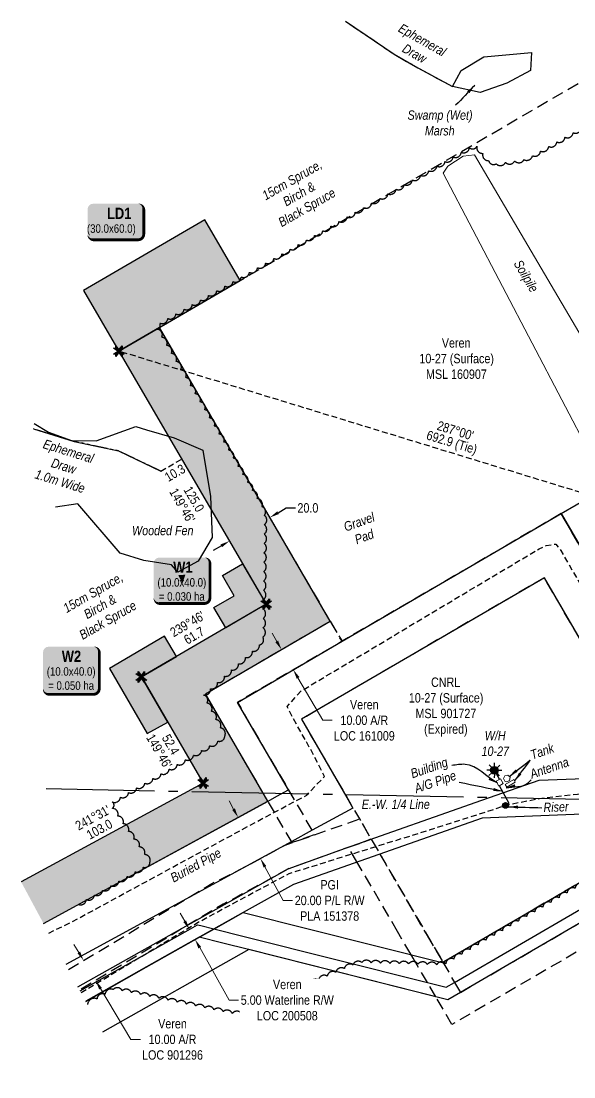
# Model space of a CAD drawing. Extents: x 407785 to 414058, y 6046536 to 6050431.
# Drawn here: x 408209 to 408799, y 6048665 to 6049791 of the extents above; entities that cross this region are included whole.
import ezdxf
from ezdxf.enums import TextEntityAlignment as Align

# ---------------------------------------------------------------- set-up
doc = ezdxf.new("R2010")
doc.units = 0
doc.header["$LTSCALE"] = 5
doc.header["$PDSIZE"] = 0.5
for name, pattern in [('0', [1, 1, 0]), ('foc-ACCESSROAD', [3.75, 2.5, -1.25]), ('foc-QUARTERLINE', [33, 25, -3, 2, -3]), ('foc-TIELINE', [1.875, 1.25, -0.625]), ('foc-TOPO-ephemeral', [6.25, 3.125, -0.625, 0.625, -0.625, 0.625, -0.625]), ('UG_PIPE', [1.875, 1.25, -0.625])]:
    doc.linetypes.add(name, pattern=pattern)
doc.layers.get('Defpoints').update_dxf_attribs({"color": 9})
for name, color, linetype in [('ABADATA-DRILL-T', 8, 'Continuous'), ('AS-FENCE', 48, 'foc-FENCE'), ('AS-PIPE-AG', 44, 'Continuous'), ('AS-PIPE-UG', 44, 'UG_PIPE'), ('AS-PIPE-UG-T', 44, 'Continuous'), ('AS-SYMBOL', 7, 'Continuous'), ('C-AR', 13, 'foc-ACCESSROAD'), ('C-RW', 13, 'Continuous'), ('C-WS', 13, 'foc-ACCESSROAD'), ('F-RW', 190, 'Continuous'), ('F-WS', 190, 'foc-ACCESSROAD'), ('L-BD', 7, 'Continuous'), ('L-BD1', 253, 'Continuous'), ('L-MON', 1, 'Continuous'), ('L-QSEC', 8, 'foc-QUARTERLINE'), ('L-SECQ', 8, 'foc-QUARTERLINE'), ('L-TIE', 7, 'foc-TIELINE'), ('P-PROPOSED', 10, 'Continuous'), ('P-PROPOSED-H', 21, 'Continuous'), ('P-TEMP-BLOCKS', 250, 'Continuous'), ('P-TEMP-H', 41, 'Continuous'), ('P-TEMP_LOG DECK', 46, 'Continuous'), ('P-TEMP_WORKSPACE', 46, 'Continuous'), ('P-TXT', 4, 'Continuous'), ('T-BUSH', 110, '0'), ('T-BUSH-T', 110, 'Continuous'), ('T-DRAW', 143, 'foc-TOPO-ephemeral'), ('T-TIE', 201, 'foc-TIELINE'), ('T-WATER-T', 170, 'Continuous'), ('WETLAND', 143, 'Continuous'), ('WETLAND-T', 146, 'Continuous')]:
    doc.layers.add(name, color=color, linetype=linetype)
for name, color, linetype, lineweight in [('AS-GENERAL', 48, 'Continuous', 18), ('C-AR-T', 13, 'Continuous', 9), ('C-RW-T', 13, 'Continuous', 9), ('F-RW-T', 190, 'Continuous', 9), ('F-WS-T', 190, 'Continuous', 9), ('T-TEXT', 48, 'Continuous', 18), ('T-TIE-T', 201, 'Continuous', 18)]:
    doc.layers.add(name, color=color, linetype=linetype, lineweight=lineweight)
doc.styles.add('80', font='ARIALN.TTF', dxfattribs={"height": 10})
doc.styles.add('80CG', font='ARIALN.TTF', dxfattribs={"height": 10})
doc.styles.add('80L', font='ARIALN.TTF', dxfattribs={"height": 10})
doc.styles.add('BOLD', font='ARIALNB.TTF')
doc.styles.add('foc-LtypeFont', font='ARIALN.TTF', dxfattribs={"height": 7.35})
doc.linetypes.add('foc-FENCE', pattern='A,10,-1,["X",foc-LtypeFont,S=0.2,R=0,X=-0.625,Y=-0.75],-1.24', length=12.24)
doc.linetypes.add('foc-TOPO-flowdirection-NOLINE', pattern='A,0,[">",foc-LtypeFont,S=0.3,R=0,X=0,Y=-0.945],-20,[">",foc-LtypeFont,S=0.3,R=0,X=0,Y=-0.945],0', length=20)
doc.dimstyles.new('Compass 5 000', dxfattribs={"dimscale": 5, "dimtxt": 9, "dimasz": 2, "dimexe": 0.2, "dimexo": 0.0625, "dimgap": 0.5, "dimtad": 0, "dimtih": 1, "dimtoh": 1, "dimzin": 0, "dimdsep": 46, "dimtxsty": '80CG', "dimcen": 0.1, "dimse1": 1, "dimse2": 1, "dimclrd": 256, "dimclrt": 256, "dimaunit": 1, "dimadec": 4, "dimazin": 0, "dimtfac": 0.06, "dimtofl": 0, "dimtmove": 0, "dimatfit": 1, "dimfxl": 0.2, "dimtolj": 1, "dimtzin": 0, "dimlwd": -1, "dimarcsym": 0})

# ---------------------------------------------------------------- blocks, each defined once
blk = doc.blocks.new('GAS')
h = blk.add_hatch(color=255)
h.dxf.hatch_style = 1
edge = h.paths.add_edge_path()
edge.add_arc((0, 0), 0.9, 0, 360)
for p, q in [((-0.81, 0), (-1.62, 0)), ((-0.57, 0.57), (-1.14, 1.14)), ((0, 0.81), (0, 1.62)), ((0.57, 0.57), (1.14, 1.14)), ((1.62, 0), (0.81, 0)), ((-0.57, -0.57), (-1.14, -1.14)), ((0, -0.81), (0, -1.62)), ((1.14, -1.14), (0.57, -0.57))]:
    blk.add_line(p, q)
blk.add_circle((0, 0), 0.8)
blk = doc.blocks.new('*D118')
at = {"layer": 'C-AR-T', "transparency": 16777216}
for p, q in [((408383.3, 6048830.9), (408378.4, 6048839.6)), ((408399.2, 6048802.7), (408430.8, 6048746.7)), ((408430.8, 6048746.7), (408440.8, 6048746.7))]:
    blk.add_line(p, q, dxfattribs=at)
for points in [[(408384.7, 6048831.7), (408381.8, 6048830), (408388.2, 6048822.2)], [(408400.7, 6048803.5), (408397.8, 6048801.8), (408394.3, 6048811.4)]]:
    blk.add_solid(points, dxfattribs=at)
at = {"layer": 'Defpoints', "color": 0, "transparency": 16777216}
for p in [(408388.2, 6048822.2), (408308.1, 6048776.9), (408314.2, 6048766.1)]:
    blk.add_point(p, dxfattribs=at)
at = {"layer": 'C-AR-T', "transparency": 16777216, "insert": (408492.7, 6048746.7), "char_height": 10, "attachment_point": 5, "style": '80CG', "bg_fill": 3, "box_fill_scale": 1.1, "bg_fill_color": 256, "bg_fill_true_color": 13158600, "bg_fill_transparency": 0}
blk.add_mtext('\\A1;Veren\\P5.00 Waterline R/W\\PLOC 200508', dxfattribs=at)
blk = doc.blocks.new('*D119')
at = {"layer": 'C-AR-T', "transparency": 16777216}
for p, q in [((408270.2, 6048797.6), (408265, 6048806.2)), ((408293.3, 6048759), (408325.9, 6048704.8)), ((408325.9, 6048704.8), (408335.9, 6048704.8))]:
    blk.add_line(p, q, dxfattribs=at)
for points in [[(408271.6, 6048798.4), (408268.8, 6048796.7), (408275.3, 6048789)], [(408294.8, 6048759.9), (408291.9, 6048758.1), (408288.2, 6048767.6)]]:
    blk.add_solid(points, dxfattribs=at)
at = {"layer": 'Defpoints', "color": 0, "transparency": 16777216}
for p in [(408321.5, 6048816.7), (408334.4, 6048795.3), (408275.3, 6048789)]:
    blk.add_point(p, dxfattribs=at)
at = {"layer": 'C-AR-T', "transparency": 16777216, "insert": (408370.2, 6048704.8), "char_height": 10, "attachment_point": 5, "style": '80CG', "bg_fill": 3, "box_fill_scale": 1.1, "bg_fill_color": 256, "bg_fill_true_color": 13158600, "bg_fill_transparency": 0}
blk.add_mtext('\\A1;Veren\\P10.00 A/R\\PLOC 901296', dxfattribs=at)
blk = doc.blocks.new('*D120')
at = {"layer": 'Defpoints', "color": 0, "transparency": 16777216}
for p in [(408383.8, 6049416.8), (408340.6, 6049391.6), (408474.2, 6049261.6)]:
    blk.add_point(p, dxfattribs=at)
at = {"layer": 'P-TXT', "transparency": 16777216}
for p, q in [((408482.8, 6049266.6), (408491.5, 6049271.7)), ((408491.5, 6049271.7), (408501.5, 6049271.7)), ((408422.4, 6049231.4), (408413.7, 6049226.4))]:
    blk.add_line(p, q, dxfattribs=at)
for points in [[(408482, 6049268.1), (408483.7, 6049265.2), (408474.2, 6049261.6)], [(408421.5, 6049232.8), (408423.2, 6049230), (408431, 6049236.4)]]:
    blk.add_solid(points, dxfattribs=at)
at = {"layer": 'P-TXT', "transparency": 16777216, "insert": (408514.7, 6049271.7), "char_height": 10, "attachment_point": 5, "style": '80CG'}
blk.add_mtext('\\A1;20.0', dxfattribs=at)
blk = doc.blocks.new('*D125')
at = {"layer": 'Defpoints', "color": 0, "transparency": 16777216}
for p in [(408758.9, 6048845.6), (408841.3, 6048850.2), (408777.8, 6048813.2)]:
    blk.add_point(p, dxfattribs=at)
at = {"layer": 'F-RW-T', "transparency": 16777216}
for p, q in [((408817.4, 6048891.2), (408812.4, 6048899.9)), ((408846.3, 6048841.5), (408860.7, 6048816.8)), ((408860.7, 6048816.8), (408870.7, 6048816.8))]:
    blk.add_line(p, q, dxfattribs=at)
for points in [[(408818.9, 6048892.1), (408816, 6048890.4), (408822.5, 6048882.6)], [(408847.8, 6048842.4), (408844.9, 6048840.7), (408841.3, 6048850.2)]]:
    blk.add_solid(points, dxfattribs=at)
at = {"layer": 'F-RW-T', "transparency": 16777216, "insert": (408909.8, 6048816.8), "char_height": 10, "attachment_point": 5, "style": '80CG'}
blk.add_mtext('\\A1;PGI\\P15.00 P/L R/W\\PPLA 190452\\P(Expired)', dxfattribs=at)
blk = doc.blocks.new('*D126')
at = {"layer": 'Defpoints', "color": 0, "linetype": 'Continuous', "transparency": 16777216}
for p in [(408440.2, 6048941.6), (408429, 6048935.5), (408452.9, 6048891.6)]:
    blk.add_point(p, dxfattribs=at)
at = {"layer": 'F-RW-T', "transparency": 16777216}
for p, q in [((408435.4, 6048950.4), (408430.6, 6048959.2)), ((408468.8, 6048888.9), (408488.4, 6048853)), ((408488.4, 6048853), (408498.4, 6048853))]:
    blk.add_line(p, q, dxfattribs=at)
at = {"layer": 'F-RW-T', "linetype": 'Continuous', "transparency": 16777216}
for points in [[(408436.8, 6048951.2), (408433.9, 6048949.6), (408440.2, 6048941.6)], [(408470.3, 6048889.7), (408467.4, 6048888.1), (408464.1, 6048897.7)]]:
    blk.add_solid(points, dxfattribs=at)
at = {"layer": 'F-RW-T', "linetype": 'Continuous', "transparency": 16777216, "insert": (408537.9, 6048853), "char_height": 10, "attachment_point": 5, "style": '80CG'}
blk.add_mtext('\\A1;PGI\\P20.00 P/L R/W\\PPLA 151378', dxfattribs=at)
blk = doc.blocks.new('RISER')
h = blk.add_hatch(color=255)
h.dxf.hatch_style = 1
edge = h.paths.add_edge_path()
edge.add_arc((0, 0), 0.7, 0, 360)
blk.add_hatch(color=48).paths.add_polyline_path([(0.58, -0.15), (-0.58, -0.15, 0.774597)])
at = {"color": 48}
blk.add_line((-0.58, -0.15), (0.58, -0.15), dxfattribs=at)
blk.add_circle((0, 0), 0.6, dxfattribs=at)
blk = doc.blocks.new('*D130')
at = {"layer": 'C-AR-T', "transparency": 16777216}
for p, q in [((408481.5, 6049129.4), (408476.5, 6049138)), ((408504.1, 6049090.5), (408530.5, 6049045.2)), ((408530.5, 6049045.2), (408540.5, 6049045.2))]:
    blk.add_line(p, q, dxfattribs=at)
for points in [[(408482.9, 6049130.2), (408480, 6049128.5), (408486.5, 6049120.7)], [(408505.6, 6049091.3), (408502.7, 6049089.6), (408499.1, 6049099.1)]]:
    blk.add_solid(points, dxfattribs=at)
at = {"layer": 'Defpoints', "color": 0, "transparency": 16777216}
for p in [(408486.5, 6049120.7), (408457.5, 6049103.8), (408470.1, 6049082.2)]:
    blk.add_point(p, dxfattribs=at)
at = {"layer": 'C-AR-T', "transparency": 16777216, "insert": (408574.9, 6049045.2), "char_height": 10, "attachment_point": 5, "style": '80CG'}
blk.add_mtext('\\A1;Veren\\P10.00 A/R\\PLOC 161009', dxfattribs=at)
blk = doc.blocks.new('*U71')
h = blk.add_hatch(color=191)
edge = h.paths.add_edge_path()
edge.add_line((-24, -30.5), (24, -30.5))
edge.add_arc((24, -24.5), 6, 270, 360)
edge.add_line((30, -24.5), (30, 12.5))
edge.add_arc((24, 12.5), 6, 0, 90)
edge.add_line((24, 18.5), (-24, 18.5))
edge.add_arc((-24, 12.5), 6, 90, 180)
edge.add_line((-30, 12.5), (-30, -24.5))
edge.add_arc((-24, -24.5), 6, 180, 270)
at = {"color": 250, "flags": 128}
blk.add_lwpolyline([(-24, -30.5, 3, 3, 0), (24, -30.5, 3, 3, 0.414214), (30, -24.5, 3, 3, 0), (30, 12.5, 3, 0, 0.414214), (24, 18.5, 0, 0, 0), (-24, 18.5, 0, 0, 0.414214), (-30, 12.5, 0, 0, 0), (-30, -24.5, 0, 3, 0.414214)], format="xyseb", close=True, dxfattribs=at)
at = {"flags": 128}
blk.add_lwpolyline([(0.6, -9.3, 0, 7.5, 0), (0, 0, 0, 0, 0)], format="xyseb", dxfattribs=at)
at = {"color": 250}
for tag, p, height, style in [('TEMP_AREA_W1_001', (-9.2, 2.2), 12, 'BOLD'), ('ENTER_TEXT_001', (-30.7, -12.5), 9, '80')]:
    blk.add_attdef(tag, p, '', height=height, dxfattribs=dict(at, style=style))
blk = doc.blocks.new('*U84')
h = blk.add_hatch(color=191)
edge = h.paths.add_edge_path()
edge.add_line((-24, -32.3), (24, -32.3))
edge.add_arc((24, -26.3), 6, 270, 360)
edge.add_line((30, -26.3), (30, 12.5))
edge.add_arc((24, 12.5), 6, 0, 90)
edge.add_line((24, 18.5), (-24, 18.5))
edge.add_arc((-24, 12.5), 6, 90, 180)
edge.add_line((-30, 12.5), (-30, -26.3))
edge.add_arc((-24, -26.3), 6, 180, 270)
at = {"color": 250, "flags": 128}
blk.add_lwpolyline([(-24, -32.3, 3, 3, 0), (24, -32.3, 3, 3, 0.414214), (30, -26.3, 3, 3, 0), (30, 12.5, 3, 0, 0.414214), (24, 18.5, 0, 0, 0), (-24, 18.5, 0, 0, 0.414214), (-30, 12.5, 0, 0, 0), (-30, -26.3, 0, 3, 0.414214)], format="xyseb", close=True, dxfattribs=at)
at = {"flags": 128}
blk.add_lwpolyline([(21.9, -8.4, 0, 7.5, 0), (0, 0, 0, 0, 0)], format="xyseb", dxfattribs=at)
at = {"color": 250}
for tag, p, height, style in [('TEMP_AREA_W1_001', (-9.2, 2.2), 12, 'BOLD'), ('ENTER_TEXT_001', (-30.7, -12.5), 9, '80')]:
    blk.add_attdef(tag, p, '', height=height, dxfattribs=dict(at, style=style))
blk = doc.blocks.new('TEMP')
h = blk.add_hatch(color=255)
h.dxf.hatch_style = 1
h.paths.add_polyline_path([(0, 0.25), (-0.67, 1.15), (-0.67, 0.67), (-1.15, 0.67), (-0.25, 0), (-1.15, -0.67), (-0.67, -0.67), (-0.67, -1.15), (0, -0.25), (0.67, -1.15), (0.67, -0.67), (1.15, -0.67), (0.25, 0), (1.15, 0.67), (0.67, 0.67), (0.67, 1.15)])
h.paths.add_polyline_path([(0.57, 0.85), (0.57, 0.57), (0.85, 0.57), (0.08, 0), (0.85, -0.57), (0.57, -0.57), (0.57, -0.85), (0, -0.08), (-0.57, -0.85), (-0.57, -0.57), (-0.85, -0.57), (-0.08, 0), (-0.85, 0.57), (-0.57, 0.57), (-0.57, 0.85), (0, 0.08)], flags=16)
h = blk.add_hatch(color=1)
h.dxf.hatch_style = 1
h.paths.add_polyline_path([(0, 0.08), (-0.57, 0.85), (-0.57, 0.57), (-0.85, 0.57), (-0.08, 0), (-0.85, -0.57), (-0.57, -0.57), (-0.57, -0.85), (0, -0.08), (0.57, -0.85), (0.57, -0.57), (0.85, -0.57), (0.08, 0), (0.85, 0.57), (0.57, 0.57), (0.57, 0.85)])
at = {"color": 1}
for p, q in [((-0.08, 0), (0.08, 0)), ((0, 0.08), (0, -0.08))]:
    blk.add_line(p, q, dxfattribs=at)
at = {"color": 255, "flags": 128}
blk.add_lwpolyline([(-0.25, 0), (-1.15, 0.67), (-0.67, 0.67), (-0.67, 1.15), (0, 0.25), (0.67, 1.15), (0.67, 0.67), (1.15, 0.67), (0.25, 0), (1.15, -0.67), (0.67, -0.67), (0.67, -1.15), (0, -0.25), (-0.67, -1.15), (-0.67, -0.67), (-1.15, -0.67)], close=True, dxfattribs=at)
at = {"color": 1, "flags": 128}
blk.add_lwpolyline([(-0.08, 0), (-0.85, 0.57), (-0.57, 0.57), (-0.57, 0.85), (0, 0.08), (0.57, 0.85), (0.57, 0.57), (0.85, 0.57), (0.08, 0), (0.85, -0.57), (0.57, -0.57), (0.57, -0.85), (0, -0.08), (-0.57, -0.85), (-0.57, -0.57), (-0.85, -0.57)], close=True, dxfattribs=at)
blk = doc.blocks.new('*U83')
h = blk.add_hatch(color=191)
edge = h.paths.add_edge_path()
edge.add_line((-24, -20), (24, -20))
edge.add_arc((24, -14), 6, 270, 360)
edge.add_line((30, -14), (30, 12.5))
edge.add_arc((24, 12.5), 6, 0, 90)
edge.add_line((24, 18.5), (-24, 18.5))
edge.add_arc((-24, 12.5), 6, 90, 180)
edge.add_line((-30, 12.5), (-30, -14))
edge.add_arc((-24, -14), 6, 180, 270)
at = {"color": 250, "flags": 128}
blk.add_lwpolyline([(-24, -20, 3, 3, 0), (24, -20, 3, 3, 0.414214), (30, -14, 3, 3, 0), (30, 12.5, 3, 0, 0.414214), (24, 18.5, 0, 0, 0), (-24, 18.5, 0, 0, 0.414214), (-30, 12.5, 0, 0, 0), (-30, -14, 0, 3, 0.414214)], format="xyseb", close=True, dxfattribs=at)
at = {"flags": 128}
blk.add_lwpolyline([(21.7, -13, 0, 7.5, 0), (0, 0, 0, 0, 0)], format="xyseb", dxfattribs=at)
at = {"color": 250}
for tag, p, height, style in [('TEMP_AREA_W1_001', (-9.2, 2.2), 12, 'BOLD'), ('ENTER_TEXT_001', (-30.7, -12.5), 9, '80')]:
    blk.add_attdef(tag, p, '', height=height, dxfattribs=dict(at, style=style))

msp = doc.modelspace()

# ---------------------------------------------------------------- hatches: boundary and pattern name
at = {"layer": 'P-PROPOSED-H'}
h = msp.add_hatch(color=256, dxfattribs=at)
h.dxf.hatch_style = 1
h.paths.add_polyline_path([(408208.626, 6048872.884), (408232.475, 6048828.532), (408472.014, 6048958.919), (408405.307, 6049073.416), (408538.574, 6049151.06), (408356.168, 6049464.141), (408312.985, 6049438.982), (408470.231, 6049169.084), (408336.964, 6049091.441), (408402.893, 6048978.279)])
at = {"layer": 'P-TEMP-H'}
h = msp.add_hatch(color=256, dxfattribs=at)
h.dxf.hatch_style = 1
h.paths.add_polyline_path([(408312.985, 6049438.982), (408442.535, 6049514.46), (408404.796, 6049579.235), (408275.246, 6049503.757)])
h = msp.add_hatch(color=256, dxfattribs=at)
h.dxf.hatch_style = 1
h.paths.add_polyline_path([(408445.072, 6049212.268), (408470.231, 6049169.084), (408427.048, 6049143.925), (408414.468, 6049165.517), (408436.06, 6049178.096), (408423.48, 6049199.688)])
h = msp.add_hatch(color=256, dxfattribs=at)
h.dxf.hatch_style = 1
h.paths.add_polyline_path([(408374.326, 6049113.208), (408361.746, 6049134.8), (408302.792, 6049100.453), (408343.162, 6049031.162), (408365.137, 6049043.084), (408336.964, 6049091.441)])

# ---------------------------------------------------------------- linework, layer by layer
at = {"layer": 'AS-GENERAL', "flags": 128}
for points in [[(408838.779, 6049311.161), (408817.367, 6049326.477), (408659.164, 6049629.024), (408663.937, 6049636.491), (408680.256, 6049646.966), (408692.471, 6049648.547), (408878.372, 6049332.457), (408876.299, 6049326.297), (408869.979, 6049319.16), (408846.697, 6049309.594)], [(408726.891, 6048979.668), (408724.706, 6048980.408), (408723.385, 6048983.15), (408724.746, 6048985.988), (408727.946, 6048986.668), (408730.4, 6048984.51), (408729.972, 6048981.132)], [(408734.448, 6048981.916), (408725.387, 6048976.76), (408727.085, 6048973.875), (408735.974, 6048979.03)]]:
    msp.add_lwpolyline(points, close=True, dxfattribs=at)
msp.add_lwpolyline([(408718.516, 6048974.985), (408715.52, 6048980.343), (408720.224, 6048982.893), (408723.134, 6048977.607), (408718.516, 6048974.985)], dxfattribs=at)
at = {"layer": 'AS-PIPE-AG', "flags": 128}
for points in [[(408719.155, 6048982.296), (408713.843, 6048991.823)], [(408726.418, 6048954.9), (408729.627, 6048956.535), (408719.175, 6048975.405)]]:
    msp.add_lwpolyline(points, dxfattribs=at)
at = {"layer": 'AS-PIPE-UG', "flags": 128}
for points in [[(408238.09, 6048818.218), (408262.449, 6048829.872), (408384.843, 6048896.426), (408469.746, 6048942.29), (408513.511, 6048965.467), (408532.43, 6048985.409), (408519.222, 6049011.202), (408502.612, 6049040.801), (408492.438, 6049059.807), (408507.508, 6049076.611), (408613.609, 6049139.892), (408761.594, 6049228.125), (408769.149, 6049231.514), (408779.203, 6049233.237), (408784.496, 6049226.297), (408804.223, 6049192.415), (408829.494, 6049147.599), (408842.524, 6049121.877), (408861.586, 6049087.256), (408877.264, 6049057.812), (408892.239, 6049031.587), (408910.68, 6049025.947), (408947.929, 6049020.51), (408993.384, 6049015.679), (409054.952, 6049004.902), (409119.38, 6048991.368), (409187.439, 6048978.654), (409232.791, 6048969.489), (409300.508, 6048956.182), (409361.46, 6048944.935), (409432.656, 6048935.567), (409489.182, 6048922.484), (409535.128, 6048911.098), (409596.072, 6048905.367)], [(409386.347, 6048885.953), (408930.624, 6048967.652), (408887.237, 6048974.854), (408865.063, 6048972.312), (408802.468, 6048966.164), (408761.812, 6048961.416), (408725.527, 6048954.343)], [(408272.663, 6048754.706), (408398.045, 6048830.056), (408494.575, 6048881.784), (408644.355, 6048928.292), (408725.527, 6048954.343)]]:
    msp.add_lwpolyline(points, dxfattribs=at)
at = {"layer": 'C-AR', "flags": 128}
msp.add_lwpolyline([(408497.777, 6048914.699), (408405.307, 6049073.416), (408538.574, 6049151.06), (408551.154, 6049129.468), (408439.478, 6049064.404), (408521.787, 6048923.128)], close=True, dxfattribs=at)
msp.add_lwpolyline([(408259.243, 6048779.358), (408386.06, 6048855.418), (408412.323, 6048871.17), (408437.491, 6048883.416), (408490.594, 6048912.149), (408569.775, 6048939.945), (408575.179, 6048930.676), (408581.905, 6048918.239), (408581.905, 6048918.239), (408581.915, 6048918.244), (408493.592, 6048886.717), (408434.536, 6048854.188), (408424.239, 6048849.178), (408401.11, 6048835.306), (408271.201, 6048757.391)], dxfattribs=at)
at = {"layer": 'C-AR'}
msp.add_lwpolyline([(409631.789, 6048734.267), (409578.745, 6048744.741), (409583.272, 6048769.33), (409268.18, 6048827.094), (408946.934, 6048882.668), (408668.387, 6048720.706), (408651.073, 6048750.355), (408642.245, 6048765.444), (408626.963, 6048791.594), (408624.573, 6048795.683), (408610.483, 6048819.796), (408566.947, 6048894.305), (408557.892, 6048909.801), (408582.339, 6048918.393), (408591.563, 6048902.571), (408641.938, 6048815.475), (408658.774, 6048787.277), (408671.074, 6048765.665), (408677.381, 6048754.86), (408942.295, 6048908.905), (409045.341, 6048891.131), (409272.555, 6048851.711), (409640.879, 6048783.333)], dxfattribs=at)
at = {"layer": 'C-RW'}
for points in [[(408271.705, 6048756.465), (408389.286, 6048822.884), (408396.905, 6048827.189), (408400.325, 6048826.327), (408414.481, 6048822.766), (408446.783, 6048814.636), (408642.241, 6048765.448), (408662.098, 6048760.451), (408671.07, 6048765.667), (408939.937, 6048921.992), (409038.059, 6048905), (409274.749, 6048864.017), (409643.155, 6048795.622)], [(409640.879, 6048783.336), (409272.551, 6048851.715), (409046.263, 6048890.902), (408942.29, 6048908.909), (408677.379, 6048754.855), (408664.046, 6048747.103), (408651.071, 6048750.366), (408451.413, 6048800.579), (408423.923, 6048807.503), (408398.699, 6048813.851), (408342.457, 6048782.08), (408277.68, 6048745.489)]]:
    msp.add_lwpolyline(points, dxfattribs=at)
at = {"layer": 'C-WS', "flags": 128}
msp.add_lwpolyline([(408784.947, 6049265.68), (408551.154, 6049129.468), (408356.168, 6049464.141), (408864.656, 6049760.394), (409213.716, 6049457.896), (409471.358, 6049054.014), (409422.427, 6048954.505), (409399.674, 6048954.951), (409294.625, 6048974.382), (408916.59, 6049039.728)], close=True, dxfattribs=at)
at = {"layer": 'F-RW'}
for points in [[(408916.59, 6049039.728), (408784.944, 6049265.665), (408816.841, 6049284.234)], [(408232.475, 6048828.532), (408472.259, 6048959.059), (408481.677, 6048964.172), (408494.096, 6048970.983), (408439.454, 6049064.347), (408551.154, 6049129.468), (408784.941, 6049265.641), (408916.59, 6049039.728), (409294.625, 6048974.382), (409399.674, 6048954.951), (409663.613, 6048906.058)], [(409654.531, 6048857.03), (409285.982, 6048925.451), (409137.349, 6048951.159), (408926.85, 6048987.613), (408884.795, 6048994.892), (408767.123, 6049197.233), (408507.809, 6049046.428), (408556.267, 6048962.689), (408562.784, 6048951.445), (408519.391, 6048927.825), (408497.519, 6048915.919), (408256.365, 6048784.645)], [(408269.314, 6048760.857), (408366.587, 6048815.804), (408493.592, 6048886.717), (408554.708, 6048908.689), (408700.485, 6048959.886), (408761.488, 6048981.327), (408857.526, 6048985.02), (408926.648, 6048987.679), (409137.149, 6048951.222), (409285.78, 6048925.516), (409654.536, 6048857.056)], [(409647.694, 6048820.124), (409279.221, 6048888.282), (408924.094, 6048949.672), (408924.094, 6048949.672), (408700.804, 6048940.92), (408499.386, 6048870.212), (408499.386, 6048870.212), (408445.68, 6048840.272), (408342.45, 6048782.077), (408277.68, 6048745.489)], [(408277.729, 6048745.399), (408342.117, 6048781.77), (408398.359, 6048813.541), (408414.14, 6048822.455), (408445.68, 6048840.272), (408658.072, 6048786.868), (408917.386, 6048937.673)], [(408942.295, 6048908.905), (408677.381, 6048754.86), (408664.046, 6048747.103), (408664.046, 6048747.103), (408451.557, 6048800.543), (408295.652, 6048712.474)]]:
    msp.add_lwpolyline(points, dxfattribs=at)
at = {"layer": 'F-WS', "flags": 128}
msp.add_lwpolyline([(408766.896, 6049197.34), (408507.779, 6049046.295), (408658.774, 6048787.277), (408917.869, 6048938.248)], close=True, dxfattribs=at)
at = {"layer": 'L-SECQ'}
msp.add_line((409670.608, 6048943.819), (408235.288, 6048971.963), dxfattribs=at)
at = {"layer": 'L-TIE', "flags": 128}
msp.add_lwpolyline([(409684.62, 6049019.458), (408312.985, 6049438.982)], dxfattribs=at)
at = {"layer": 'P-PROPOSED', "flags": 128}
msp.add_lwpolyline([(408232.475, 6048828.532), (408472.014, 6048958.919), (408405.307, 6049073.416), (408538.574, 6049151.06), (408356.168, 6049464.141), (408312.985, 6049438.982), (408470.231, 6049169.084), (408336.964, 6049091.441), (408402.893, 6048978.279), (408208.626, 6048872.884)], dxfattribs=at)
at = {"layer": 'P-TEMP_LOG DECK', "flags": 128}
msp.add_lwpolyline([(408312.985, 6049438.982), (408442.535, 6049514.46), (408404.796, 6049579.235), (408275.246, 6049503.757)], close=True, dxfattribs=at)
at = {"layer": 'P-TEMP_WORKSPACE', "flags": 128}
for points in [[(408445.072, 6049212.268), (408470.231, 6049169.084), (408427.048, 6049143.925), (408414.468, 6049165.517), (408436.06, 6049178.096), (408423.48, 6049199.688)], [(408374.326, 6049113.208), (408361.746, 6049134.8), (408302.792, 6049100.453), (408343.162, 6049031.162), (408365.137, 6049043.084), (408336.964, 6049091.441)]]:
    msp.add_lwpolyline(points, close=True, dxfattribs=at)
at = {"layer": 'T-BUSH', "flags": 128}
for points in [[(408269.582, 6048848.947, 0.52056705), (408278.271, 6048853.887, 0.52056705), (408286.96, 6048858.828, 0.52056705), (408295.65, 6048863.768, 0.52056705), (408304.339, 6048868.709, 0.52056705), (408313.028, 6048873.649, 0.52056705), (408321.718, 6048878.59, 0.52056705), (408330.407, 6048883.53, 0.52056705), (408339.096, 6048888.471, 0.52056705), (408346.095, 6048893.793, 0.52056705), (408340.376, 6048901.992, 0.52056705), (408334.658, 6048910.191, 0.52056705), (408328.94, 6048918.389, 0.52056705), (408323.222, 6048926.588, 0.52056705), (408317.504, 6048934.786, 0.52056705), (408311.786, 6048942.985, 0.52056705), (408306.068, 6048951.183, 0.52056705), (408305.982, 6048958.126, 0.52056705), (408314.641, 6048963.118, 0.52056705), (408323.301, 6048968.111, 0.52056705), (408331.96, 6048973.104, 0.52056705), (408340.62, 6048978.096, 0.52056705), (408349.279, 6048983.089, 0.52056705), (408357.938, 6048988.082, 0.52056705), (408366.598, 6048993.074, 0.52056705), (408375.257, 6048998.067, 0.52056705), (408383.917, 6049003.06, 0.52056705), (408392.576, 6049008.052, 0.52056705), (408401.236, 6049013.045, 0.52056705), (408409.895, 6049018.038, 0.52056705), (408418.555, 6049023.03, 0.52056705), (408425.938, 6049028.385, 0.52056705), (408421.197, 6049037.185, 0.52056705), (408416.456, 6049045.985, 0.52056705), (408411.716, 6049054.785, 0.52056705), (408406.975, 6049063.585, 0.52056705), (408403.326, 6049072.194, 0.52056705), (408410.768, 6049078.867, 0.52056705), (408418.211, 6049085.539, 0.52056705), (408425.653, 6049092.212, 0.52056705), (408433.095, 6049098.885, 0.52056705), (408440.538, 6049105.557, 0.52056705), (408447.98, 6049112.23, 0.52056705), (408455.422, 6049118.903, 0.52056705), (408462.865, 6049125.575, 0.52056705), (408466.688, 6049133.891, 0.52056705), (408466.811, 6049143.886, 0.52056705), (408466.935, 6049153.881, 0.52056705), (408467.059, 6049163.876, 0.52056705), (408467.182, 6049173.871, 0.52056705), (408467.306, 6049183.865, 0.52056705), (408467.43, 6049193.86, 0.52056705), (408467.553, 6049203.855, 0.52056705), (408467.677, 6049213.85, 0.52056705), (408467.801, 6049223.845, 0.52056705), (408467.924, 6049233.84, 0.52056705), (408468.048, 6049243.835, 0.52056705), (408468.172, 6049253.83, 0.52056705), (408468.295, 6049263.824, 0.52056705), (408465.611, 6049273.07, 0.52056705), (408460.525, 6049281.675, 0.52056705), (408455.44, 6049290.28, 0.52056705), (408450.354, 6049298.886, 0.52056705), (408445.268, 6049307.491, 0.52056705), (408440.182, 6049316.096, 0.52056705), (408435.097, 6049324.701, 0.52056705), (408430.011, 6049333.306, 0.52056705), (408424.925, 6049341.911, 0.52056705), (408419.839, 6049350.516, 0.52056705), (408414.754, 6049359.121, 0.52056705), (408409.668, 6049367.726, 0.52056705), (408404.582, 6049376.332, 0.52056705), (408399.496, 6049384.937, 0.52056705), (408394.411, 6049393.542, 0.52056705), (408389.325, 6049402.147, 0.52056705), (408384.239, 6049410.752, 0.52056705), (408379.153, 6049419.357, 0.52056705), (408374.068, 6049427.962, 0.52056705), (408368.982, 6049436.567, 0.52056705), (408363.896, 6049445.172, 0.52056705), (408358.81, 6049453.778, 0.52056705), (408353.725, 6049462.383, 0.52056705), (408356.549, 6049468.876, 0.52056705), (408365.246, 6049473.801, 0.52056705), (408373.944, 6049478.727, 0.52056705), (408382.642, 6049483.652, 0.52056705), (408391.34, 6049488.577, 0.52056705), (408400.038, 6049493.503, 0.52056705), (408408.736, 6049498.428, 0.52056705), (408417.434, 6049503.353, 0.52056705), (408426.132, 6049508.278, 0.52056705), (408434.83, 6049513.204, 0.52056705), (408443.528, 6049518.129, 0.52056705), (408452.226, 6049523.054, 0.52056705), (408460.924, 6049527.98, 0.52056705), (408469.622, 6049532.905, 0.52056705), (408478.32, 6049537.83, 0.52056705), (408487.018, 6049542.755, 0.52056705), (408495.716, 6049547.681, 0.52056705), (408504.414, 6049552.606, 0.52056705), (408513.112, 6049557.531, 0.52056705), (408521.81, 6049562.457, 0.52056705), (408530.508, 6049567.382, 0.52056705), (408539.206, 6049572.307, 0.52056705), (408547.904, 6049577.232, 0.52056705), (408556.601, 6049582.158, 0.52056705), (408565.299, 6049587.083, 0.52056705), (408573.997, 6049592.008, 0.52056705), (408582.695, 6049596.934, 0.52056705), (408591.393, 6049601.859, 0.52056705), (408600.091, 6049606.784, 0.52056705), (408608.789, 6049611.709, 0.52056705), (408617.487, 6049616.635, 0.52056705), (408626.185, 6049621.56, 0.52056705), (408634.883, 6049626.485, 0.52056705), (408643.581, 6049631.411, 0.52056705), (408652.279, 6049636.336, 0.52056705), (408660.977, 6049641.261, 0.52056705), (408669.675, 6049646.186, 0.52056705), (408678.373, 6049651.112, 0.52056705), (408687.071, 6049656.037, 0.52056705), (408695.151, 6049657.736, 0.52056705), (408701.414, 6049649.946, 0.52056705), (408707.677, 6049642.156, 0.52056705), (408715.676, 6049638.821, 0.52056705), (408725.559, 6049640.318, 0.52056705), (408735.442, 6049641.815, 0.52056705), (408745.325, 6049643.312, 0.52056705), (408754.298, 6049647.443, 0.52056705), (408762.999, 6049652.363, 0.52056705), (408771.7, 6049657.283, 0.52056705), (408780.401, 6049662.204, 0.52056705), (408789.102, 6049667.124, 0.52056705), (408797.802, 6049672.044, 0.52056705), (408806.503, 6049676.964, 0.52056705), (408815.204, 6049681.885, 0.52056705), (408823.905, 6049686.805, 0.52056705), (408832.21, 6049685.55, 0.52056705), (408840.213, 6049679.561, 0.52056705), (408841.024, 6049670.353, 0.52056705), (408840.158, 6049660.395, 0.52056705), (408839.293, 6049650.437, 0.52056705), (408838.427, 6049640.479, 0.52056705), (408837.562, 6049630.521, 0.52056705), (408836.696, 6049620.562, 0.52056705), (408835.831, 6049610.604, 0.52056705), (408840.913, 6049603.917, 0.52056705), (408849.785, 6049599.312, 0.52056705), (408858.657, 6049594.708, 0.52056705), (408867.53, 6049590.104, 0.52056705), (408876.402, 6049585.5, 0.52056705), (408885.274, 6049580.895, 0.52056705), (408894.146, 6049576.291, 0.52056705), (408903.018, 6049571.687, 0.52056705), (408911.89, 6049567.083, 0.52056705), (408920.762, 6049562.478, 0.52056705), (408929.634, 6049557.874, 0.52056705), (408938.506, 6049553.27, 0.52056705), (408947.378, 6049548.666, 0.52056705), (408956.25, 6049544.061, 0.52056705), (408965.122, 6049539.457, 0.52056705), (408973.994, 6049534.853, 0.52056705), (408982.866, 6049530.248, 0.52056705), (408991.739, 6049525.644, 0.52056705), (409000.611, 6049521.04, 0.52056705), (409009.483, 6049516.436, 0.52056705), (409018.355, 6049511.831, 0.52056705), (409027.227, 6049507.227, 0.52056705), (409036.099, 6049502.623, 0.52056705), (409044.971, 6049498.019, 0.52056705), (409054.237, 6049497.121, 0.52056705), (409063.879, 6049499.757, 0.52056705), (409073.52, 6049502.394, 0.52056705), (409083.162, 6049505.031, 0.52056705), (409092.803, 6049507.667, 0.52056705), (409102.445, 6049510.304, 0.52056705), (409112.087, 6049512.941, 0.52056705), (409121.728, 6049515.577, 0.52056705), (409131.37, 6049518.214, 0.52056705), (409140.896, 6049521.233, 0.52056705), (409150.384, 6049524.377, 0.52056705), (409159.873, 6049527.52, 0.52056705), (409169.361, 6049530.664, 0.52056705), (409178.85, 6049533.807, 0.52056705), (409188.338, 6049536.951, 0.52056705), (409197.827, 6049540.095, 0.52056705), (409207.315, 6049543.238, 0.52056705), (409216.804, 6049546.382, 0.52056705), (409226.307, 6049549.475, 0.52056705), (409235.97, 6049552.032, 0.52056705), (409245.633, 6049554.588, 0.52056705), (409255.297, 6049557.145, 0.52056705), (409264.96, 6049559.701, 0.52056705), (409274.623, 6049562.258, 0.52056705), (409284.286, 6049564.814, 0.52056705), (409293.949, 6049567.371, 0.52056705), (409303.612, 6049569.928, 0.52056705), (409313.209, 6049572.714, 0.52056705), (409322.746, 6049575.708, 0.52056705), (409332.282, 6049578.703, 0.52056705), (409341.819, 6049581.698, 0.52056705), (409351.355, 6049584.693, 0.52056705), (409360.892, 6049587.687, 0.52056705), (409370.428, 6049590.682, 0.52056705), (409379.964, 6049593.677, 0.52056705), (409389.501, 6049596.672, 0.52056705), (409399.063, 6049599.565, 0.52056705), (409408.87, 6049601.501, 0.52056705), (409422.958, 6049604.282, 0.52056705)], [(409646.943, 6048815.995, 0.52056705), (409637.106, 6048817.773, 0.52056705), (409627.27, 6048819.551, 0.52056705), (409617.434, 6048821.329, 0.52056705), (409607.598, 6048823.107, 0.52056705), (409597.761, 6048824.885, 0.52056705), (409587.925, 6048826.663, 0.52056705), (409578.089, 6048828.441, 0.52056705), (409568.253, 6048830.22, 0.52056705), (409558.416, 6048831.998, 0.52056705), (409548.58, 6048833.776, 0.52056705), (409538.744, 6048835.554, 0.52056705), (409528.908, 6048837.332, 0.52056705), (409519.072, 6048839.11, 0.52056705), (409509.235, 6048840.888, 0.52056705), (409499.399, 6048842.666, 0.52056705), (409489.563, 6048844.444, 0.52056705), (409479.727, 6048846.222, 0.52056705), (409469.89, 6048848, 0.52056705), (409460.054, 6048849.778, 0.52056705), (409450.218, 6048851.556, 0.52056705), (409440.382, 6048853.334, 0.52056705), (409430.545, 6048855.112, 0.52056705), (409420.709, 6048856.89, 0.52056705), (409410.873, 6048858.668, 0.52056705), (409401.037, 6048860.446, 0.52056705), (409391.201, 6048862.224, 0.52056705), (409381.364, 6048864.002, 0.52056705), (409371.528, 6048865.78, 0.52056705), (409361.692, 6048867.558, 0.52056705), (409351.856, 6048869.336, 0.52056705), (409342.019, 6048871.115, 0.52056705), (409332.183, 6048872.893, 0.52056705), (409322.347, 6048874.671, 0.52056705), (409312.511, 6048876.449, 0.52056705), (409302.675, 6048878.227, 0.52056705), (409292.838, 6048880.005, 0.52056705), (409283.002, 6048881.783, 0.52056705), (409273.166, 6048883.561, 0.52056705), (409263.33, 6048885.339, 0.52056705), (409253.493, 6048887.117, 0.52056705), (409243.657, 6048888.895, 0.52056705), (409233.821, 6048890.673, 0.52056705), (409223.985, 6048892.451, 0.52056705), (409214.148, 6048894.229, 0.52056705), (409204.312, 6048896.007, 0.52056705), (409194.476, 6048897.785, 0.52056705), (409184.64, 6048899.563, 0.52056705), (409174.804, 6048901.341, 0.52056705), (409164.967, 6048903.119, 0.52056705), (409155.131, 6048904.897, 0.52056705), (409145.295, 6048906.675, 0.52056705), (409135.459, 6048908.453, 0.52056705), (409125.622, 6048910.232, 0.52056705), (409115.786, 6048912.01, 0.52056705), (409105.95, 6048913.788, 0.52056705), (409096.114, 6048915.566, 0.52056705), (409086.277, 6048917.344, 0.52056705), (409076.441, 6048919.122, 0.52056705), (409066.605, 6048920.9, 0.52056705), (409056.769, 6048922.678, 0.52056705), (409046.933, 6048924.456, 0.52056705), (409037.096, 6048926.234, 0.52056705), (409027.26, 6048928.012, 0.52056705), (409017.424, 6048929.79, 0.52056705), (409007.588, 6048931.568, 0.52056705), (408997.751, 6048933.346, 0.52056705), (408987.915, 6048935.124, 0.52056705), (408978.079, 6048936.902, 0.52056705), (408968.243, 6048938.68, 0.52056705), (408958.406, 6048940.458, 0.52056705), (408948.57, 6048942.236, 0.52056705), (408938.734, 6048944.014, 0.52056705), (408929.645, 6048941.312, 0.52056705), (408920.917, 6048936.439, 0.52056705), (408912.264, 6048931.436, 0.52056705), (408903.627, 6048926.405, 0.52056705), (408894.99, 6048921.374, 0.52056705), (408886.352, 6048916.343, 0.52056705), (408877.715, 6048911.311, 0.52056705), (408869.078, 6048906.28, 0.52056705), (408860.441, 6048901.249, 0.52056705), (408851.804, 6048896.218, 0.52056705), (408843.166, 6048891.187, 0.52056705), (408834.529, 6048886.156, 0.52056705), (408825.892, 6048881.125, 0.52056705), (408817.255, 6048876.094, 0.52056705), (408808.618, 6048871.063, 0.52056705), (408799.981, 6048866.032, 0.52056705), (408791.343, 6048861.001, 0.52056705), (408782.706, 6048855.97, 0.52056705), (408774.069, 6048850.938, 0.52056705), (408765.432, 6048845.907, 0.52056705), (408756.795, 6048840.876, 0.52056705), (408748.157, 6048835.845, 0.52056705), (408739.52, 6048830.814, 0.52056705), (408730.883, 6048825.783, 0.52056705), (408722.246, 6048820.752, 0.52056705), (408713.609, 6048815.721, 0.52056705), (408704.971, 6048810.69, 0.52056705), (408696.334, 6048805.659, 0.52056705), (408687.697, 6048800.628, 0.52056705), (408679.06, 6048795.597, 0.52056705), (408670.423, 6048790.566, 0.52056705), (408661.786, 6048785.534, 0.52056705), (408652.142, 6048784.46, 0.52056705), (408642.15, 6048784.753, 0.52056705), (408632.159, 6048785.045, 0.52056705), (408622.168, 6048785.337, 0.52056705), (408612.176, 6048785.63, 0.52056705), (408602.185, 6048785.922, 0.52056705), (408592.194, 6048786.214, 0.52056705), (408582.202, 6048786.507, 0.52056705), (408572.211, 6048786.799, 0.52056705), (408562.751, 6048784.336, 0.52056705), (408553.587, 6048780.345, 0.52056705), (408544.423, 6048776.353, 0.52056705), (408535.259, 6048772.362, 0.52056705), (408526.095, 6048768.37, 0.52056705), (408516.931, 6048764.378, 0.52056705), (408507.767, 6048760.387, 0.52056705), (408498.603, 6048756.395, 0.52056705), (408489.439, 6048752.404, 0.52056705), (408480.275, 6048748.412, 0.52056705), (408471.111, 6048744.421, 0.52056705), (408461.947, 6048740.429, 0.52056705), (408452.783, 6048736.437, 0.52056705), (408443.619, 6048732.446, 0.52056705), (408434.047, 6048732.394, 0.52056705), (408424.26, 6048734.424, 0.52056705), (408414.473, 6048736.455, 0.52056705), (408404.685, 6048738.486, 0.52056705), (408394.898, 6048740.516, 0.52056705), (408385.111, 6048742.547, 0.52056705), (408375.324, 6048744.578, 0.52056705), (408365.537, 6048746.608, 0.52056705), (408355.749, 6048748.639, 0.52056705), (408345.962, 6048750.669, 0.52056705), (408336.175, 6048752.7, 0.52056705), (408326.388, 6048754.731, 0.52056705), (408316.601, 6048756.761, 0.52056705), (408306.94, 6048758.01, 0.52056705), (408298.294, 6048752.994, 0.52056705), (408289.648, 6048747.978, 0.52056705), (408279.594, 6048742.144, 0.52056705)]]:
    msp.add_lwpolyline(points, format="xyb", dxfattribs=at)
at = {"layer": 'T-DRAW', "flags": 128}
for points in [[(408554.804, 6049791.047), (408606.646, 6049755.692), (408632.036, 6049741.247), (408668.839, 6049721.16)], [(408357.85, 6049310.943), (408312.396, 6049332.622), (408265.331, 6049342.703), (408221.838, 6049356.141)]]:
    msp.add_lwpolyline(points, dxfattribs=at)
at = {"layer": 'T-DRAW', "linetype": 'foc-TOPO-flowdirection-NOLINE', "flags": 128}
for points in [[(408554.804, 6049791.047), (408606.646, 6049755.692), (408632.036, 6049741.247), (408668.839, 6049721.16)], [(408221.838, 6049356.141), (408265.331, 6049342.703), (408312.396, 6049332.622), (408357.85, 6049310.943)]]:
    msp.add_lwpolyline(points, dxfattribs=at)
at = {"layer": 'T-TIE'}
msp.add_line((408357.85, 6049310.943), (408380.048, 6049323.876), dxfattribs=at)
at = {"layer": 'WETLAND', "flags": 128}
msp.add_lwpolyline([(408668.839, 6049721.16), (408678.241, 6049738.37), (408702.324, 6049753.1), (408753.409, 6049757.537), (408752.184, 6049738.402), (408727.009, 6049725.017), (408698.484, 6049714.892)], close=True, dxfattribs=at)
at = {"layer": 'WETLAND'}
msp.add_lwpolyline([(408222.651, 6049361.744), (408237.738, 6049352.691), (408262.57, 6049343.662), (408288.74, 6049343.38), (408330.976, 6049358.503), (408342.362, 6049355.194), (408372.037, 6049346.57), (408402.475, 6049333.315), (408410.695, 6049284.072), (408412.445, 6049240.098), (408397.48, 6049214.961), (408376.024, 6049203.382), (408369.122, 6049210.886), (408339.659, 6049215.725), (408314.366, 6049223.627), (408269.342, 6049275.94), (408245.448, 6049272.527)], dxfattribs=at)

# ---------------------------------------------------------------- block references
at = {"layer": 'ABADATA-DRILL-T', "xscale": 4.999999999999946, "yscale": 4.999999999999946, "zscale": 4.999999999999946, "rotation": 358.8774820596}
msp.add_blockref('GAS', (408713.739, 6048991.849), dxfattribs=at)
at = {"layer": 'AS-SYMBOL', "color": 6, "xscale": 4.99999999999994, "yscale": 4.99999999999994, "zscale": 4.99999999999994}
msp.add_blockref('RISER', (408725.527, 6048954.343), dxfattribs=at)
at = {"layer": 'L-MON', "xscale": 4.997809999999991, "yscale": 4.997809999999991, "zscale": 4.997809999999991}
for p in [(408312.985, 6049438.982), (408470.231, 6049169.084), (408336.964, 6049091.441), (408402.893, 6048978.279)]:
    msp.add_blockref('TEMP', p, dxfattribs=at)
at = {"layer": 'P-TEMP-BLOCKS', "color": 3, "xscale": 0.9995620000000001, "yscale": 0.9995620000000001, "zscale": 0.9995620000000001}
msp.add_blockref('*U83', (408309.549, 6049577.771), dxfattribs=at).add_auto_attribs({'TEMP_AREA_W1_001': 'LD1', 'ENTER_TEXT_001': '(30.0x60.0)'})
at = {"layer": 'P-TEMP-BLOCKS', "color": 3}
ref = msp.add_blockref('*U71', (408380.168, 6049200.277), dxfattribs=dict(at, xscale=0.9995620000000001, yscale=0.9995620000000001, zscale=0.9995620000000001))
ref.add_attrib('TEMP_AREA_W1_001', 'W1', (408370.959, 6049202.52), dxfattribs={"layer": '0', "color": 250, "height": 11.9947, "style": 'BOLD'})
ref.add_attrib('ENTER_TEXT_001', '(10.0x40.0)', (408354.103, 6049187.812), dxfattribs={"layer": '0', "color": 250, "height": 8.99606, "style": '80'})
ref.add_attrib('ENTER_TEXT_002', '= 0.030 ha', (408355.609, 6049172.782), dxfattribs={"layer": '0', "color": 250, "height": 8.9961, "style": '80'})
ref = msp.add_blockref('*U84', (408262.046, 6049105.239), dxfattribs=dict(at, xscale=0.9995620000000001, yscale=0.9995620000000001, zscale=0.9995620000000001))
ref.add_attrib('TEMP_AREA_W1_001', 'W2', (408252.064, 6049107.482), dxfattribs={"layer": '0', "color": 250, "height": 11.9947, "style": 'BOLD'})
ref.add_attrib('ENTER_TEXT_001', '(10.0x40.0)', (408235.981, 6049092.774), dxfattribs={"layer": '0', "color": 250, "height": 8.99606, "style": '80'})
ref.add_attrib('ENTER_TEXT_002', '= 0.050 ha', (408237.488, 6049077.744), dxfattribs={"layer": '0', "color": 250, "height": 8.9961, "style": '80'})

# ---------------------------------------------------------------- texts
at = {"layer": 'ABADATA-DRILL-T', "insert": (408695.965, 6049033.876), "char_height": 9.99564, "attachment_point": 1, "style": '80L'}
msp.add_mtext_dynamic_manual_height_columns('\\pi7.46708;{\\fArial Narrow|b0|i1|c0|p34;W/H\\P\\pi4.04088;10-27}', width=36.12547, gutter_width=44.98, heights=[0], dxfattribs=at)
at = {"layer": 'AS-FENCE', "char_height": 9.99564, "attachment_point": 1, "style": '80'}
for s, width, insert, rotation in [('{\\fArial Narrow|b0|i1|c0|p34;Tank}', 26.16635, (408750.984, 6049012.644), 18.877293), ('{\\fArial Narrow|b0|i1|c0|p34;Building}', 45.76767, (408623.144, 6048992.688), 18.877293), ('{\\fArial Narrow|b0|i1|c0|p34;Antenna}', 48.40618, (408750.543, 6048992.29), 18.877293), ('{\\fArial Narrow|b0|i1|c0|p34;A/G Pipe}', 45.64626, (408627.286, 6048976.879), 18.877293), ('{\\fArial Narrow|b0|i1|c0|p34;Riser\\P}', 27.80956, (408765.89, 6048957.173), 2.244725)]:
    msp.add_mtext_dynamic_manual_height_columns(s, width=width, gutter_width=44.98, heights=[0], dxfattribs=dict(at, insert=insert, rotation=rotation))
at = {"layer": 'AS-PIPE-UG-T', "insert": (408366.39, 6048880.521), "char_height": 9.99562, "attachment_point": 1, "rotation": 28.96399, "style": '80L'}
msp.add_mtext_dynamic_manual_height_columns('\\pi0.29885;{\\fArial Narrow|b0|i1|c0|p34;Buried Pipe}', width=59.01002, gutter_width=124.946, heights=[0], dxfattribs=at)
at = {"layer": 'C-RW-T', "insert": (408633.01, 6049452.748), "char_height": 9.99562, "width": 78.96035, "attachment_point": 1, "style": '80L'}
msp.add_mtext('\\pi24.63334;Veren\\P\\pi0.66362;10-27 (Surface)\\P\\pi7.71033;MSL 160907', dxfattribs=at)
at = {"layer": 'F-WS-T', "insert": (408615.154, 6049090.835), "char_height": 9.99564, "attachment_point": 1, "style": '80'}
msp.add_mtext_dynamic_manual_height_columns('\\pi30.97254;CNRL\\P\\pi7.24824;10-27 (Surface)\\P\\pi14.29496;MSL 901727\\P\\pi23.53377;(Expired)', width=92.12974, gutter_width=44.98, heights=[0], dxfattribs=at)
at = {"layer": 'L-BD', "style": '80L'}
for s, p in [("287°00'", (408672.126, 6049354.275)), ('692.9 (Tie)', (408667.958, 6049340.648))]:
    msp.add_text(s, height=10, rotation=342.9928, dxfattribs=at).set_placement(p, align=Align.MIDDLE)
at = {"layer": 'L-BD1', "style": '80L'}
for s, rotation, p in [("239°46'", 30.2257, (408386.043, 6049147.934)), ('61.7', 30.2257, (408393.213, 6049135.626)), ("149°46'", 300.2257, (408356.051, 6049012.197)), ('52.4', 300.2257, (408368.358, 6049019.368))]:
    msp.add_text(s, height=9.9956, rotation=rotation, dxfattribs=at).set_placement(p, align=Align.MIDDLE)
at = {"layer": 'L-BD1', "char_height": 9.9956, "attachment_point": 2, "rotation": 300.2257, "style": '80L'}
for s, insert, width in [("149°46'", (408384.996, 6049276.876), 39.15515), ('125.0', (408397.497, 6049283.713), 28.19133)]:
    msp.add_mtext(s, dxfattribs=dict(at, insert=insert, width=width))
at = {"layer": 'L-BD1', "insert": (408267.838, 6048937.627), "char_height": 9.99562, "width": 32.78686, "attachment_point": 1, "rotation": 28.4808, "line_spacing_factor": 0.855, "style": '80L'}
msp.add_mtext("\\pi-2.97394;241°31' \\P\\pi2.96139;103.0", dxfattribs=at)
at = {"layer": 'L-QSEC', "insert": (408572.151, 6048960.597), "char_height": 10, "attachment_point": 1, "style": '80L'}
msp.add_mtext_dynamic_manual_height_columns('{\\fArial Narrow|b0|i1|c0|p18;E.-W. 1/4 Line}', width=87.92874, gutter_width=45, heights=[0], dxfattribs=at)
at = {"layer": 'T-BUSH-T', "char_height": 9.99564, "attachment_point": 1, "rotation": 30, "style": '80L'}
for insert in [(408463.91, 6049607.903), (408251.503, 6049167.689)]:
    msp.add_mtext_dynamic_manual_height_columns('\\pi0.89886;{\\fArial Narrow|b0|i1|c0|p34;15cm Spruce, \\P\\pi16.67983;Birch & \\P\\pi1.45455;Black Spruce}', width=69.59216, gutter_width=44.98, heights=[0], dxfattribs=dict(at, insert=insert))
at = {"layer": 'T-TEXT', "attachment_point": 1, "style": '80'}
for s, width, gutter_width, insert, char_height, rotation in [('\\pi3.4976;{\\fArial Narrow|b0|i1|c0|p34;Soilpile}', 42.81178, 44.98, (408740.845, 6049540.559), 9.99564, 300.460981), ('\\pi-0.41931;{\\fArial Narrow|b0|i1|c0|p34;Gravel\\P\\pi5.94494;Pad}', 32.2787, 45, (408552.179, 6049255.937), 10, 20)]:
    msp.add_mtext_dynamic_manual_height_columns(s, width=width, gutter_width=gutter_width, heights=[0], dxfattribs=dict(at, insert=insert, char_height=char_height, rotation=rotation))
at = {"layer": 'T-TIE-T', "insert": (408360.665, 6049307.861), "char_height": 9.9956, "attachment_point": 1, "rotation": 30.225712, "style": '80L'}
msp.add_mtext_dynamic_manual_height_columns('10.3', width=21.8435, gutter_width=124.945, heights=[0], dxfattribs=at)
at = {"layer": 'T-WATER-T', "attachment_point": 1, "style": '80L'}
for s, width, gutter_width, insert, char_height, rotation in [('\\pi3.67639;{\\fArial Narrow|b0|i1|c0|p34;Ephemeral\\P\\pi17.93611;Draw}', 62.65309, 44.978, (408612.026, 6049790.841), 9.9951, 330.36338), ('\\pi0.32612;{\\fArial Narrow|b0|i1|c0|p34;Ephemeral\\P\\pi14.58658;Draw\\P\\pi1.60455;1.0m Wide}', 55.95543, 112.449, (408233.834, 6049345.348), 9.99562, 342.829508)]:
    msp.add_mtext_dynamic_manual_height_columns(s, width=width, gutter_width=gutter_width, heights=[0], dxfattribs=dict(at, insert=insert, char_height=char_height, rotation=rotation))
at = {"layer": 'WETLAND-T', "char_height": 9.99562, "attachment_point": 1, "style": '80L'}
for s, width, insert in [('\\pi0.45567;{\\fArial Narrow|b0|i1|c0|p34;Swamp (Wet)\\P\\pi18.90256;Marsh}', 68.78064, (408620.61, 6049695.799)), ('\\pi0.7659;{\\fArial Narrow|b0|i1|c0|p34;Wooded Fen}', 65.38513, (408326.264, 6049252.633))]:
    msp.add_mtext_dynamic_manual_height_columns(s, width=width, gutter_width=49.978, heights=[0], dxfattribs=dict(at, insert=insert))

# ---------------------------------------------------------------- dimensions: what is measured, and where the dimension line sits
at = {"layer": 'C-AR-T'}
dim = msp.add_linear_dim(base=(408486.518, 6049120.732), p1=(408470.128, 6049082.23), p2=(408457.534, 6049103.845), angle=120.225712, text='Veren\\P10.00 A/R\\PLOC 161009', dimstyle='Compass 5 000', dxfattribs=at)
dim.commit()
dim.dimension.update_dxf_attribs({"geometry": '*D130', "text_midpoint": (408574.858, 6049045.167), "dimtype": 161})
at = {"layer": 'F-RW-T', "color": 6}
dim = msp.add_linear_dim(base=(408841.295, 6048850.177), p1=(408758.923, 6048845.633), p2=(408777.765, 6048813.232), angle=300.179303, text='PGI\\P15.00 P/L R/W\\PPLA 190452\\P(Expired)', dimstyle='Compass 5 000', dxfattribs=at)
dim.commit()
dim.dimension.update_dxf_attribs({"geometry": '*D125', "text_midpoint": (408909.808, 6048816.77), "dimtype": 161})
at = {"layer": 'P-TXT'}
dim = msp.add_linear_dim(base=(408474.179, 6049261.589), p1=(408340.584, 6049391.611), p2=(408383.768, 6049416.77), angle=30.225712, text='20.0', dimstyle='Compass 5 000', dxfattribs=at)
dim.commit()
dim.dimension.update_dxf_attribs({"geometry": '*D120', "text_midpoint": (408514.666, 6049271.657), "dimtype": 161})

# ---------------------------------------------------------------- leaders
at = {"layer": 'AS-FENCE', "path_type": 1}
for points in [[(408716.882, 6048978.078), (408682.547, 6048998.18), (408668.401, 6048997.039)], [(408729.481, 6048985.402), (408752.043, 6049002.552)], [(408735.323, 6048980.442), (408752.043, 6049002.552)], [(408722.628, 6048969.343), (408676.233, 6048978.797)], [(408726.131, 6048973.105), (408750.063, 6048978.708), (408752.857, 6048981.751)], [(408728.802, 6048952.873), (408764.388, 6048951.899)]]:
    msp.add_leader(points, dimstyle='Compass 5 000', override={"dimgap": 0.5, "dimtad": 0}, dxfattribs=at)
at = {"layer": 'WETLAND-T', "path_type": 1}
msp.add_leader([(408692.689, 6049722.416), (408672.368, 6049701.245)], dimstyle='Compass 5 000', override={"dimgap": 0.5, "dimtad": 0}, dxfattribs=at)

# ---------------------------------------------------------------- next in the draw order: dimensions: what is measured, and where the dimension line sits
at = {"layer": 'C-AR-T', "color": 6}
dim = msp.add_linear_dim(base=(408388.201, 6048822.153), p1=(408314.161, 6048766.097), p2=(408308.067, 6048776.887), angle=119.461283, text='Veren\\P5.00 Waterline R/W\\PLOC 200508', dimstyle='Compass 5 000', override={"dimtfill": 1}, dxfattribs=at)
dim.commit()
dim.dimension.update_dxf_attribs({"geometry": '*D118', "text_midpoint": (408492.681, 6048746.738), "dimtype": 161})

# ---------------------------------------------------------------- next in the draw order: dimensions: what is measured, and where the dimension line sits
dim = msp.add_linear_dim(base=(408275.332, 6048789.008), p1=(408334.401, 6048795.296), p2=(408321.548, 6048816.726), angle=120.953699, text='Veren\\P10.00 A/R\\PLOC 901296', dimstyle='Compass 5 000', override={"dimtfill": 1}, dxfattribs=at)
dim.commit()
dim.dimension.update_dxf_attribs({"geometry": '*D119', "text_midpoint": (408370.151, 6048704.776), "dimtype": 161})
at = {"layer": 'F-RW-T', "color": 6, "linetype": 'Continuous'}
dim = msp.add_linear_dim(base=(408440.163, 6048941.587), p1=(408452.918, 6048891.64), p2=(408429.028, 6048935.526), angle=118.561715, text='PGI\\P20.00 P/L R/W\\PPLA 151378', dimstyle='Compass 5 000', override={"dimtfill": 0}, dxfattribs=at)
dim.commit()
dim.dimension.update_dxf_attribs({"geometry": '*D126', "text_midpoint": (408537.947, 6048852.961), "dimtype": 161})

doc.saveas('drawing.dxf')
